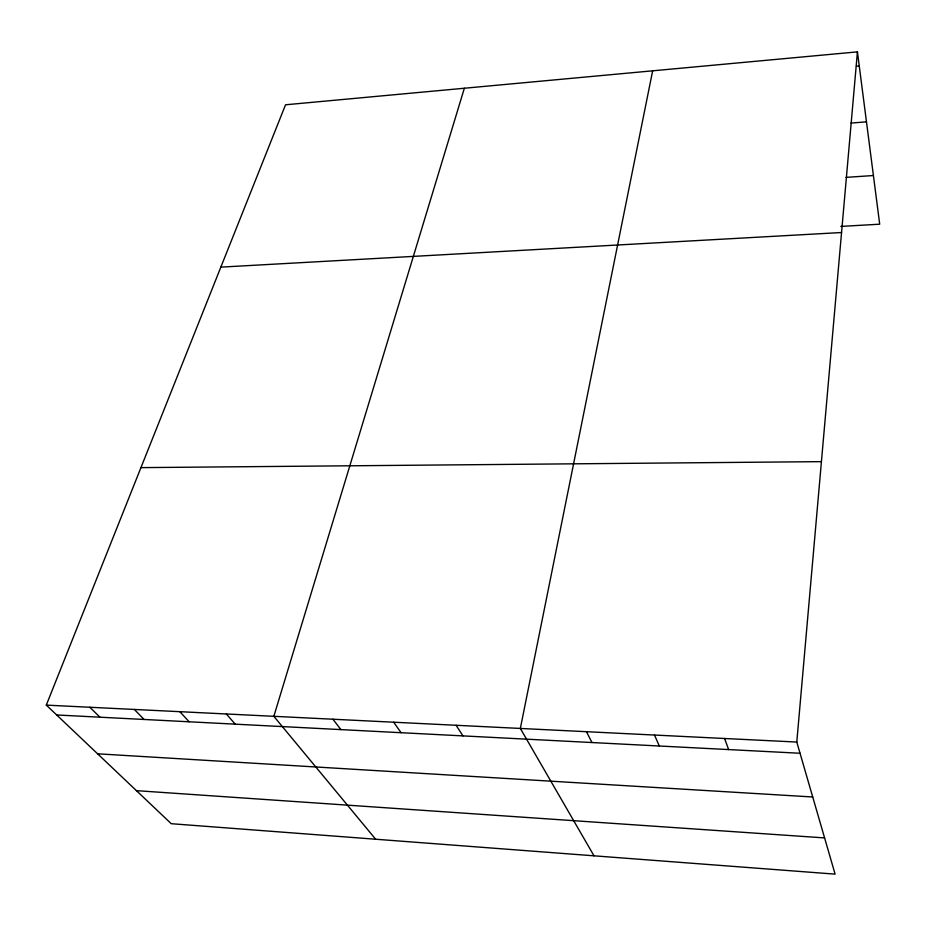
<?xml version="1.0" encoding="UTF-8"?>
<svg xmlns="http://www.w3.org/2000/svg" width="926" height="926" viewBox="0 0 926 926"><rect width="100%" height="100%" fill="white"/><g stroke="black" fill="none" stroke-linecap="round" stroke-linejoin="round"><path stroke-width="1.39" d="M796.788 742.05L857.43 51.868L285.544 104.788L46.3 705.114L171.252 823.7L835.102 874.132L796.788 742.05L46.3 705.114M652.656 70.816L520.343 728.449L594.006 855.821M464.354 88.236L273.841 716.307L375.655 839.234M856.411 66.197L859.247 65.943M850.982 123.065L866.47 121.85M846.017 177.375L873.415 175.535M840.831 226.419L879.7 224.196L857.43 51.868M220.839 267.128L841.56 232.519M140.937 467.63L821.431 461.646M56.683 714.965L800.041 753.255M97.6 753.799L812.727 796.985M136.423 790.654L824.591 837.914M89.868 707.256L99.904 717.187M134.363 709.443L144.051 719.467M179.841 711.689L189.159 721.782M226.326 713.969L235.239 724.155M332.932 719.224L340.907 729.607M393.666 722.211L401.085 732.697M456.113 725.289L462.942 735.892M586.447 731.702L591.98 742.536M654.497 735.047L659.312 745.997M724.583 738.497L728.635 749.574"/></g></svg>
